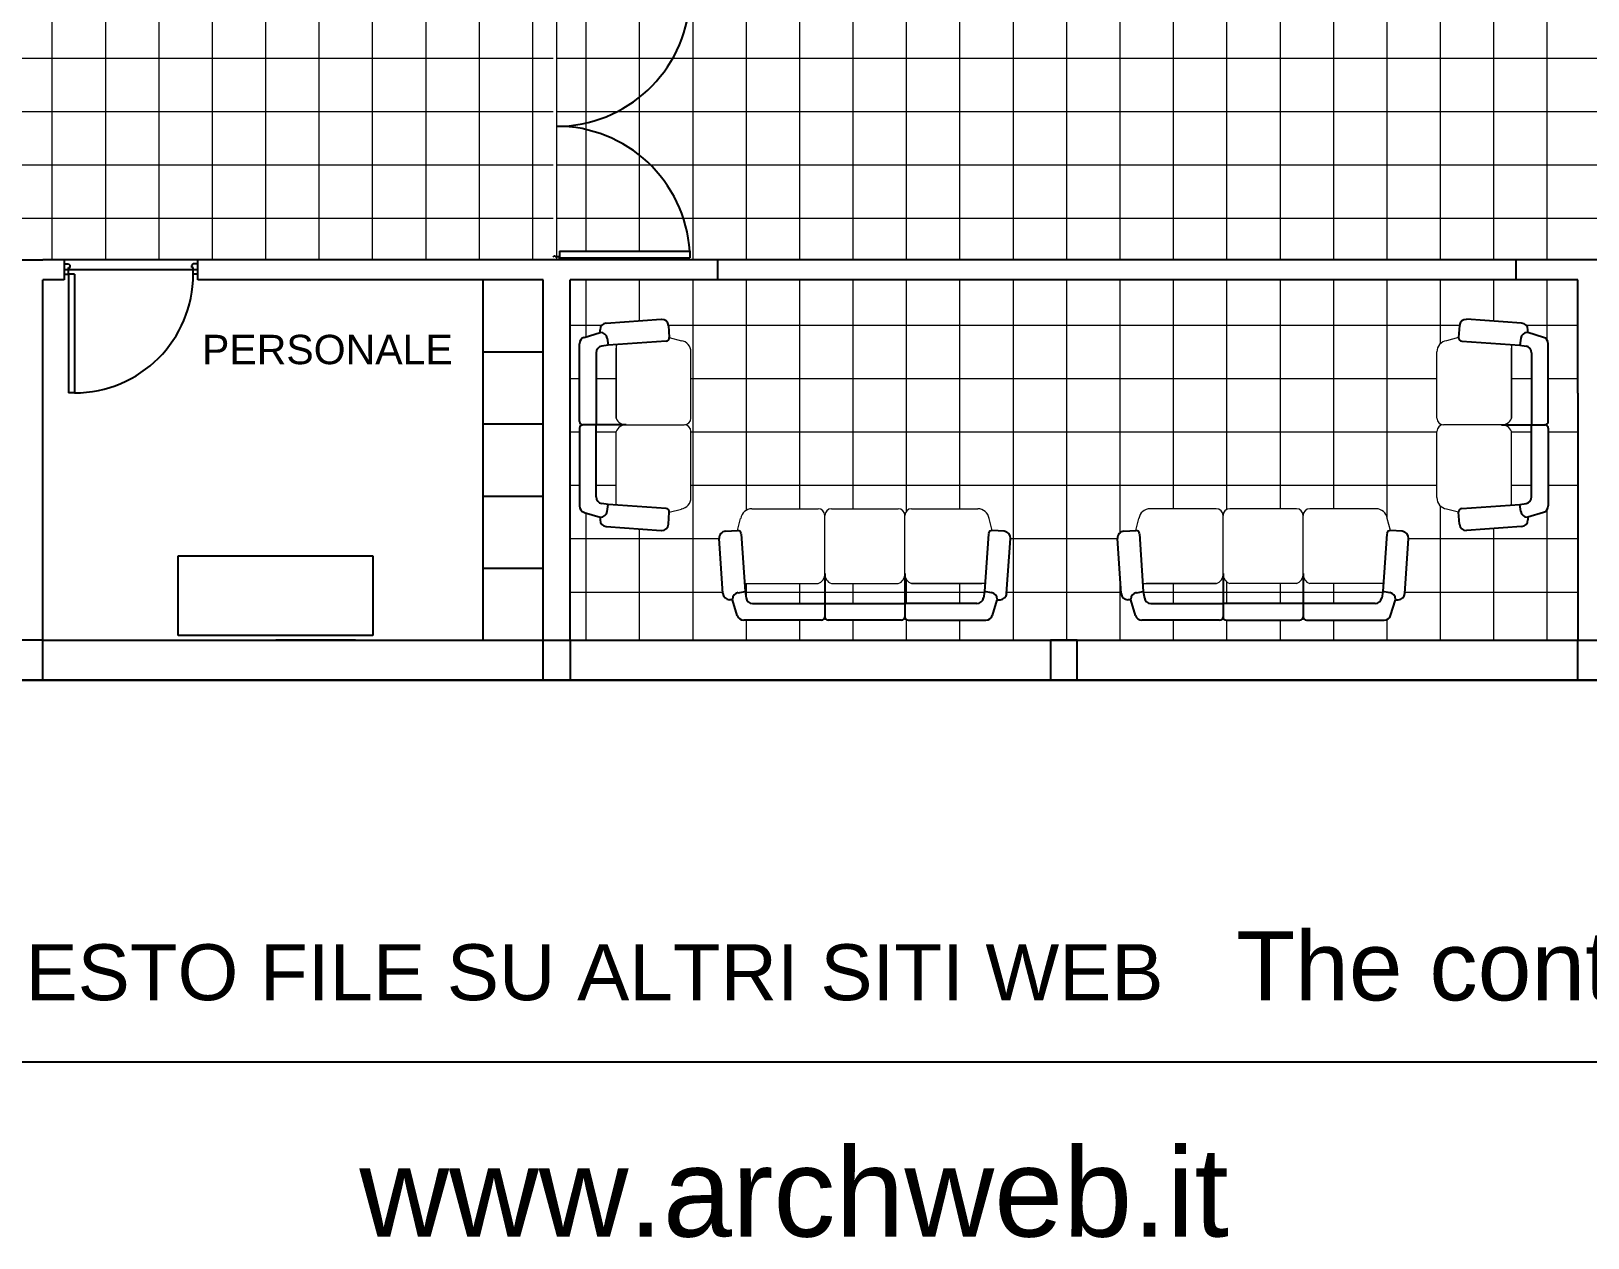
# Model space of a CAD drawing. Header units: millimetres. Extents: x 332.9 to 379.4, y 167.7 to 192.7.
# Drawn here: x 350.3 to 361.96, y 169.12 to 178.16 of the extents above; entities that cross this region are included whole.
import ezdxf

# ---------------------------------------------------------------- set-up
doc = ezdxf.new("R2010")
doc.units = ezdxf.units.MM
doc.layers.add('PAVIMENTAZIONE - flooring', color=250, linetype='Continuous', lineweight=5)
doc.styles.get("Standard").update_dxf_attribs({"font": 'arial.ttf'})
pattern_1 = [(90, (125.25827, 11.9578), (-0.4, 2e-17), []), (180, (125.25827, 11.9578), (-5e-17, -0.4), [])]

msp = doc.modelspace()

# ---------------------------------------------------------------- hatches: boundary and pattern name
at = {"layer": 'PAVIMENTAZIONE - flooring', "linetype": 'Continuous'}
h = msp.add_hatch(dxfattribs=at)
h.set_pattern_fill('_USER', color=251, scale=0.4, angle=90, style=0, double=1, pattern_type=0)
h.set_pattern_definition(pattern_1)
h.paths.add_polyline_path([(354.21, 178.447), (335.287, 178.447), (335.287, 176.447), (336.166, 176.447, -0.403471), (336.921, 177.175), (336.959, 177.175), (336.959, 176.447), (354.21, 176.447)])
h.paths.add_polyline_path([(336.921, 177.175, 0.403471), (336.166, 176.447), (336.921, 176.447)], flags=17)
h = msp.add_hatch(dxfattribs=at)
h.set_pattern_fill('_USER', color=251, scale=0.4, angle=90, style=0, double=1, pattern_type=0)
h.set_pattern_definition(pattern_1)
h.paths.add_polyline_path([(376.987, 178.447), (354.258, 178.447), (354.258, 178.433), (355.234, 178.433), (355.234, 178.384, -0.394387), (354.237, 177.447), (354.237, 177.447, -0.394387), (355.234, 176.511), (355.234, 176.462), (354.258, 176.462), (354.258, 176.447), (375.316, 176.447), (375.316, 177.175), (375.354, 177.175, -0.403471), (376.109, 176.447), (376.987, 176.447)])
h.paths.add_polyline_path([(355.234, 178.384), (354.258, 178.384), (354.258, 178.427), (354.237, 178.427), (354.237, 177.447, 0.394387)], flags=17)
h.paths.add_polyline_path([(354.237, 177.447), (354.237, 176.468), (354.258, 176.468), (354.258, 176.511), (355.234, 176.511, 0.394387)], flags=17)
h.paths.add_polyline_path([(375.354, 177.175), (375.354, 176.447), (376.109, 176.447, 0.403471)], flags=17)
h = msp.add_hatch(dxfattribs=at)
h.set_pattern_fill('_USER', color=251, scale=0.4, angle=90, style=0, double=1, pattern_type=0)
h.set_pattern_definition(pattern_1)
h.paths.add_polyline_path([(361.887, 175.447), (361.887, 176.297), (361.424, 176.297), (355.441, 176.297), (354.337, 176.297), (354.337, 173.597), (361.887, 173.597)])
h.paths.add_polyline_path([(357.476, 174.509), (357.499, 174.419), (357.589, 174.413, -0.414214), (357.636, 174.359), (357.608, 173.947, -0.394867), (357.559, 173.9), (357.537, 173.9), (357.501, 173.782, -0.33005), (357.453, 173.747), (356.871, 173.747, -0.414214), (356.846, 173.772, -0.414214), (356.821, 173.747), (356.271, 173.747, -0.414214), (356.246, 173.772, -0.414214), (356.221, 173.747), (355.638, 173.747, -0.33005), (355.59, 173.782), (355.554, 173.9), (355.533, 173.9, -0.394867), (355.483, 173.947), (355.455, 174.359, -0.414214), (355.502, 174.413), (355.592, 174.419), (355.615, 174.509, -0.372588), (355.7, 174.582), (356.196, 174.582, -0.414214), (356.246, 174.532, -0.414214), (356.296, 174.582), (356.796, 174.582, -0.414214), (356.846, 174.532, -0.414214), (356.896, 174.582), (357.392, 174.582, -0.372588)], flags=16)
h.paths.add_polyline_path([(358.683, 174.582), (359.179, 174.582, -0.414214), (359.229, 174.532, -0.414214), (359.279, 174.582), (359.779, 174.582, -0.414214), (359.829, 174.532, -0.414214), (359.879, 174.582), (360.375, 174.582, -0.372588), (360.459, 174.509), (360.483, 174.419), (360.573, 174.413, -0.414214), (360.619, 174.359), (360.592, 173.947, -0.394867), (360.542, 173.9), (360.521, 173.9), (360.485, 173.782, -0.33005), (360.437, 173.747), (359.854, 173.747, -0.414214), (359.829, 173.772, -0.414214), (359.804, 173.747), (359.254, 173.747, -0.414214), (359.229, 173.772, -0.414214), (359.204, 173.747), (358.621, 173.747, -0.33005), (358.574, 173.782), (358.538, 173.9), (358.516, 173.9, -0.394867), (358.466, 173.947), (358.439, 174.359, -0.414214), (358.486, 174.413), (358.576, 174.419), (358.599, 174.509, -0.372588)], flags=16)
h.paths.add_polyline_path([(357.443, 173.961), (357.435, 173.913, -0.366122), (357.386, 173.872), (356.846, 173.872), (355.705, 173.872, -0.366122), (355.656, 173.913), (355.648, 173.961), (355.644, 174.022), (356.196, 174.022, 0.302776), (356.246, 174.09, -0.020175), (356.246, 174.097, -0.020175), (356.246, 174.09, 0.302776), (356.296, 174.022), (356.796, 174.022, 0.302776), (356.846, 174.09, -0.020175), (356.846, 174.097, -0.020175), (356.846, 174.09, 0.302776), (356.896, 174.022), (357.447, 174.022)], flags=0)
h.paths.add_polyline_path([(358.628, 174.022), (359.179, 174.022, 0.302776), (359.229, 174.09, -0.020175), (359.229, 174.097, -0.020175), (359.229, 174.09, 0.302776), (359.279, 174.022), (359.779, 174.022, 0.302776), (359.829, 174.09, -0.020175), (359.829, 174.097, -0.020175), (359.829, 174.09, 0.302776), (359.879, 174.022), (360.431, 174.022), (360.427, 173.961), (360.419, 173.913, -0.366122), (360.369, 173.872), (359.229, 173.872), (358.689, 173.872, -0.366122), (358.64, 173.913), (358.632, 173.961)], flags=0)
h.paths.add_polyline_path([(355.243, 175.261, -0.414214), (355.193, 175.211, -0.414214), (355.243, 175.161), (355.243, 174.665, -0.372588), (355.171, 174.58), (355.081, 174.557), (355.075, 174.467, -0.414214), (355.021, 174.42), (354.609, 174.448, -0.394867), (354.562, 174.498), (354.562, 174.519), (354.444, 174.555, -0.33005), (354.408, 174.603), (354.408, 175.186, -0.414214), (354.433, 175.211, -0.414214), (354.408, 175.236), (354.408, 175.818, -0.33005), (354.444, 175.866), (354.562, 175.902), (354.562, 175.923, -0.394867), (354.609, 175.973), (355.021, 176.001, -0.414214), (355.075, 175.954), (355.081, 175.864), (355.171, 175.841, -0.372588), (355.243, 175.757)], flags=16)
h.paths.add_polyline_path([(354.758, 175.211, -0.020175), (354.752, 175.211, 0.302776), (354.683, 175.161), (354.683, 174.609), (354.623, 174.613), (354.575, 174.621, -0.366122), (354.533, 174.67), (354.533, 175.211), (354.533, 175.751, -0.366122), (354.575, 175.8), (354.623, 175.808), (354.683, 175.812), (354.683, 175.261, 0.302776), (354.752, 175.211, -0.020175)], flags=0)
h.paths.add_polyline_path([(360.831, 175.757, -0.372588), (360.904, 175.841), (360.994, 175.864), (361, 175.954, -0.414214), (361.053, 176.001), (361.466, 175.973, -0.394867), (361.513, 175.923), (361.513, 175.902), (361.631, 175.866, -0.33005), (361.666, 175.818), (361.666, 175.236, -0.414214), (361.641, 175.211, -0.414214), (361.666, 175.186), (361.666, 174.603, -0.33005), (361.631, 174.555), (361.513, 174.519), (361.513, 174.498, -0.394867), (361.466, 174.448), (361.053, 174.42, -0.414214), (361, 174.467), (360.994, 174.557), (360.904, 174.58, -0.372588), (360.831, 174.665), (360.831, 175.161, -0.414214), (360.881, 175.211, -0.414214), (360.831, 175.261)], flags=16)
h.paths.add_polyline_path([(361.316, 175.211, -0.020175), (361.323, 175.211, 0.302776), (361.391, 175.261), (361.391, 175.812), (361.452, 175.808), (361.5, 175.8, -0.366122), (361.541, 175.751), (361.541, 175.211), (361.541, 174.67, -0.366122), (361.5, 174.621), (361.452, 174.613), (361.391, 174.609), (361.391, 175.161, 0.302776), (361.323, 175.211, -0.020175)], flags=0)

# ---------------------------------------------------------------- linework, layer by layer
at = {"linetype": 'Continuous'}
for p, q in [((354.21, 176.468), (354.217, 176.475)), ((354.227, 176.475), (354.217, 176.475)), ((354.227, 176.468), (354.227, 176.475)), ((354.258, 176.468), (354.227, 176.468)), ((354.258, 176.511), (354.258, 176.462)), ((354.258, 176.511), (355.234, 176.511)), ((354.258, 176.447), (354.258, 176.468)), ((354.258, 176.462), (355.234, 176.462)), ((355.234, 176.511), (355.234, 176.462)), ((345.837, 176.447), (350.387, 176.447)), ((350.548, 176.447), (350.387, 176.447)), ((351.548, 176.447), (350.548, 176.447)), ((350.548, 176.447), (350.548, 176.297)), ((350.548, 176.416), (350.581, 176.416)), ((351.548, 176.372), (350.548, 176.372)), ((350.548, 176.339), (350.581, 176.339)), ((350.581, 176.416), (350.592, 176.405)), ((350.581, 176.389), (350.592, 176.389)), ((350.581, 176.339), (350.581, 176.389)), ((350.625, 176.339), (350.581, 176.339)), ((350.581, 176.339), (350.581, 175.45)), ((350.592, 176.389), (350.592, 176.405)), ((350.625, 176.339), (350.625, 175.45)), ((351.514, 176.416), (351.503, 176.405)), ((351.503, 176.389), (351.503, 176.405)), ((351.514, 176.389), (351.503, 176.389)), ((351.548, 176.416), (351.514, 176.416)), ((351.514, 176.339), (351.514, 176.389)), ((351.548, 176.339), (351.514, 176.339)), ((355.441, 176.447), (351.548, 176.447)), ((351.548, 176.297), (351.548, 176.447)), ((361.424, 176.447), (355.441, 176.447)), ((355.441, 176.447), (355.441, 176.297)), ((362.037, 176.447), (361.424, 176.447)), ((361.424, 176.447), (361.424, 176.297)), ((350.387, 173.597), (350.387, 176.297)), ((350.548, 176.297), (350.387, 176.297)), ((354.137, 176.297), (351.548, 176.297)), ((354.137, 173.597), (354.137, 176.297)), ((355.441, 176.297), (354.337, 176.297)), ((354.337, 173.597), (354.337, 176.297)), ((361.424, 176.297), (355.441, 176.297)), ((361.887, 176.297), (361.424, 176.297)), ((361.887, 175.447), (361.887, 176.297)), ((354.609, 175.973), (355.021, 176.001)), ((361.466, 175.973), (361.053, 176.001)), ((354.444, 175.866), (354.562, 175.902)), ((354.562, 175.902), (354.562, 175.923)), ((355.075, 175.954), (355.081, 175.864)), ((361, 175.954), (360.994, 175.864)), ((361.513, 175.902), (361.513, 175.923)), ((361.631, 175.866), (361.513, 175.902)), ((354.408, 175.236), (354.408, 175.818)), ((354.623, 175.808), (354.575, 175.8)), ((354.615, 175.86), (354.623, 175.808)), ((355.057, 175.837), (354.623, 175.808)), ((361.017, 175.837), (361.452, 175.808)), ((361.46, 175.86), (361.452, 175.808)), ((361.452, 175.808), (361.5, 175.8)), ((361.666, 175.236), (361.666, 175.818)), ((354.533, 175.751), (354.533, 175.211)), ((361.541, 175.751), (361.541, 175.211)), ((350.625, 175.45), (350.581, 175.45)), ((361.887, 175.447), (361.887, 173.597)), ((354.408, 175.186), (354.408, 174.603)), ((354.758, 175.211), (354.433, 175.211)), ((354.758, 175.211), (354.433, 175.211)), ((354.533, 174.67), (354.533, 175.211)), ((361.316, 175.211), (361.641, 175.211)), ((361.316, 175.211), (361.641, 175.211)), ((361.541, 174.67), (361.541, 175.211)), ((361.666, 175.186), (361.666, 174.603)), ((354.623, 174.613), (354.575, 174.621)), ((354.615, 174.561), (354.623, 174.613)), ((355.057, 174.584), (354.623, 174.613)), ((361.017, 174.584), (361.452, 174.613)), ((361.452, 174.613), (361.5, 174.621)), ((361.46, 174.561), (361.452, 174.613)), ((354.444, 174.555), (354.562, 174.519)), ((354.562, 174.519), (354.562, 174.498)), ((355.075, 174.467), (355.081, 174.557)), ((361, 174.467), (360.994, 174.557)), ((361.631, 174.555), (361.513, 174.519)), ((361.513, 174.519), (361.513, 174.498)), ((354.609, 174.448), (355.021, 174.42)), ((355.483, 173.947), (355.455, 174.359)), ((355.502, 174.413), (355.593, 174.419)), ((355.619, 174.395), (355.648, 173.961)), ((357.472, 174.395), (357.443, 173.961)), ((357.589, 174.413), (357.499, 174.419)), ((357.608, 173.947), (357.636, 174.359)), ((358.466, 173.947), (358.439, 174.359)), ((358.486, 174.413), (358.576, 174.419)), ((358.603, 174.395), (358.632, 173.961)), ((360.456, 174.395), (360.427, 173.961)), ((360.573, 174.413), (360.482, 174.419)), ((360.592, 173.947), (360.619, 174.359)), ((361.466, 174.448), (361.053, 174.42)), ((356.246, 174.097), (356.246, 173.772)), ((356.246, 174.097), (356.246, 173.772)), ((356.846, 174.097), (356.846, 173.772)), ((356.846, 174.097), (356.846, 173.772)), ((359.229, 174.097), (359.229, 173.772)), ((359.229, 174.097), (359.229, 173.772)), ((359.829, 174.097), (359.829, 173.772)), ((359.829, 174.097), (359.829, 173.772)), ((355.554, 173.9), (355.533, 173.9)), ((355.59, 173.782), (355.554, 173.9)), ((355.596, 173.953), (355.648, 173.961)), ((355.648, 173.961), (355.656, 173.913)), ((357.443, 173.961), (357.435, 173.913)), ((357.495, 173.953), (357.443, 173.961)), ((357.501, 173.782), (357.537, 173.9)), ((357.537, 173.9), (357.559, 173.9)), ((358.538, 173.9), (358.516, 173.9)), ((358.574, 173.782), (358.538, 173.9)), ((358.58, 173.953), (358.632, 173.961)), ((358.632, 173.961), (358.64, 173.913)), ((360.427, 173.961), (360.419, 173.913)), ((360.478, 173.953), (360.427, 173.961)), ((360.485, 173.782), (360.521, 173.9)), ((360.521, 173.9), (360.542, 173.9)), ((355.705, 173.872), (356.846, 173.872)), ((357.386, 173.872), (356.846, 173.872)), ((358.689, 173.872), (359.229, 173.872)), ((360.369, 173.872), (359.229, 173.872)), ((356.221, 173.747), (355.638, 173.747)), ((356.821, 173.747), (356.271, 173.747)), ((356.871, 173.747), (357.453, 173.747)), ((359.204, 173.747), (358.621, 173.747)), ((359.254, 173.747), (359.804, 173.747)), ((359.854, 173.747), (360.437, 173.747)), ((350.387, 173.597), (361.887, 173.597)), ((352.73, 173.597), (352.132, 173.597)), ((332.987, 173.297), (379.287, 173.297)), ((379.287, 173.297), (332.987, 173.297)), ((333.033, 170.438), (379.369, 170.438))]:
    msp.add_line(p, q, dxfattribs=at)
at = {"linetype": 'Continuous', "ltscale": 0.5}
for p, q in [((353.687, 173.597), (353.687, 176.297)), ((353.687, 175.757), (354.137, 175.757)), ((353.687, 175.217), (354.137, 175.217)), ((353.687, 174.677), (354.137, 174.677)), ((351.401, 174.23), (352.86, 174.23)), ((351.401, 173.633), (351.401, 174.23)), ((352.86, 174.23), (352.86, 173.633)), ((353.687, 174.137), (354.137, 174.137)), ((352.86, 173.633), (351.401, 173.633))]:
    msp.add_line(p, q, dxfattribs=at)
at = {"linetype": 'Continuous', "lineweight": 20}
for p, q in [((354.683, 175.812), (354.683, 175.261)), ((354.683, 175.261), (354.683, 175.786)), ((355.081, 175.864), (355.171, 175.841)), ((355.243, 175.261), (355.243, 175.757)), ((360.831, 175.261), (360.831, 175.757)), ((360.994, 175.864), (360.904, 175.841)), ((361.391, 175.812), (361.391, 175.261)), ((361.391, 175.261), (361.391, 175.786)), ((354.758, 175.211), (355.193, 175.211)), ((361.316, 175.211), (360.881, 175.211)), ((354.683, 174.609), (354.683, 175.161)), ((355.243, 174.665), (355.243, 175.161)), ((360.831, 174.665), (360.831, 175.161)), ((361.391, 174.609), (361.391, 175.161)), ((355.081, 174.557), (355.171, 174.58)), ((355.592, 174.419), (355.615, 174.509)), ((355.7, 174.582), (356.196, 174.582)), ((356.246, 174.097), (356.246, 174.532)), ((356.296, 174.582), (356.796, 174.582)), ((356.846, 174.097), (356.846, 174.532)), ((356.896, 174.582), (357.392, 174.582)), ((357.499, 174.419), (357.476, 174.509)), ((358.576, 174.419), (358.599, 174.509)), ((359.179, 174.582), (358.683, 174.582)), ((359.229, 174.097), (359.229, 174.532)), ((359.779, 174.582), (359.279, 174.582)), ((359.829, 174.097), (359.829, 174.532)), ((360.375, 174.582), (359.879, 174.582)), ((360.483, 174.419), (360.459, 174.509)), ((360.994, 174.557), (360.904, 174.58)), ((355.644, 174.022), (356.196, 174.022)), ((356.296, 174.022), (356.796, 174.022)), ((356.896, 174.022), (357.421, 174.022)), ((357.447, 174.022), (356.896, 174.022)), ((358.628, 174.022), (359.179, 174.022)), ((359.179, 174.022), (358.654, 174.022)), ((359.779, 174.022), (359.279, 174.022)), ((360.431, 174.022), (359.879, 174.022))]:
    msp.add_line(p, q, dxfattribs=at)
at = {"linetype": 'Continuous'}
for points in [[(350.187, 173.297), (350.387, 173.297), (350.387, 173.597), (350.187, 173.597)], [(354.337, 173.297), (354.137, 173.297), (354.137, 173.597), (354.337, 173.597)], [(357.937, 173.297), (358.137, 173.297), (358.137, 173.597), (357.937, 173.597)], [(362.087, 173.297), (361.887, 173.297), (361.887, 173.597), (362.087, 173.597)]]:
    msp.add_lwpolyline(points, close=True, dxfattribs=at)
for centre, radius, start, end in [((354.234, 178.449), 1.002, 269.9798, 356.2793), ((354.234, 176.446), 1.002, 3.7207, 90.0202), ((350.625, 176.339), 0.889, 270, 0), ((355.025, 175.951), 0.05, 3.8102, 93.8102), ((361.05, 175.951), 0.05, 86.1898, 176.1898), ((354.612, 175.923), 0.05, 93.8102, 180), ((354.566, 175.852), 0.05, 8.8998, 90), ((361.509, 175.852), 0.05, 90, 171.1002), ((361.463, 175.923), 0.05, 0, 86.1898), ((354.458, 175.818), 0.05, 106.9381, 180), ((354.583, 175.751), 0.05, 99.5649, 180), ((355.056, 175.862), 0.025, 273.8102, 3.8102), ((361.019, 175.862), 0.025, 176.1898, 266.1898), ((361.491, 175.751), 0.05, 360, 80.4351), ((361.616, 175.818), 0.05, 360, 73.0619), ((354.433, 175.236), 0.025, 180, 270), ((354.433, 175.186), 0.025, 90, 180), ((361.641, 175.236), 0.025, 270, 0), ((361.641, 175.186), 0.025, 0, 90), ((354.458, 174.603), 0.05, 180, 253.0619), ((354.583, 174.67), 0.05, 180, 260.4351), ((361.491, 174.67), 0.05, 279.5649, 0), ((361.616, 174.603), 0.05, 286.9381, 0), ((354.612, 174.498), 0.05, 180, 266.1898), ((354.566, 174.569), 0.05, 270, 351.1002), ((355.056, 174.559), 0.025, 356.1898, 86.1898), ((361.019, 174.559), 0.025, 93.8102, 183.8102), ((361.509, 174.569), 0.05, 188.8998, 270), ((361.463, 174.498), 0.05, 273.8102, 0), ((355.025, 174.47), 0.05, 266.1898, 356.1898), ((355.505, 174.363), 0.05, 93.8102, 183.8102), ((355.594, 174.394), 0.025, 3.8102, 93.8102), ((357.497, 174.394), 0.025, 86.1898, 176.1898), ((357.586, 174.363), 0.05, 356.1898, 86.1898), ((358.489, 174.363), 0.05, 93.8102, 183.8102), ((358.578, 174.394), 0.025, 3.8102, 93.8102), ((360.481, 174.394), 0.025, 86.1898, 176.1898), ((360.569, 174.363), 0.05, 356.1898, 86.1898), ((361.05, 174.47), 0.05, 183.8102, 273.8102), ((355.533, 173.95), 0.05, 183.8102, 270), ((355.604, 173.904), 0.05, 98.8998, 180), ((355.705, 173.922), 0.05, 189.5649, 270), ((357.386, 173.922), 0.05, 270, 350.4351), ((357.487, 173.904), 0.05, 0, 81.1002), ((357.559, 173.95), 0.05, 270, 356.1898), ((358.516, 173.95), 0.05, 183.8102, 270), ((358.588, 173.904), 0.05, 98.8998, 180), ((358.689, 173.922), 0.05, 189.5649, 270), ((360.369, 173.922), 0.05, 270, 350.4351), ((360.471, 173.904), 0.05, 0, 81.1002), ((360.542, 173.95), 0.05, 270, 356.1898), ((355.638, 173.797), 0.05, 196.9381, 270), ((356.221, 173.772), 0.025, 270, 0), ((356.271, 173.772), 0.025, 180, 270), ((356.821, 173.772), 0.025, 270, 0), ((356.871, 173.772), 0.025, 180, 270), ((357.453, 173.797), 0.05, 270, 343.0619), ((358.621, 173.797), 0.05, 196.9381, 270), ((359.204, 173.772), 0.025, 270, 0), ((359.254, 173.772), 0.025, 180, 270), ((359.804, 173.772), 0.025, 270, 0), ((359.854, 173.772), 0.025, 180, 270), ((360.437, 173.797), 0.05, 270, 343.0619)]:
    msp.add_arc(centre, radius, start, end, dxfattribs=at)
at = {"linetype": 'Continuous', "lineweight": 20}
for centre, radius, start, end in [((355.158, 175.757), 0.085, 360, 81.7393), ((360.916, 175.757), 0.085, 98.2607, 180), ((354.755, 175.287), 0.0767, 200.3083, 272.3116), ((354.755, 175.287), 0.0767, 200.3083, 272.3116), ((354.755, 175.134), 0.0767, 87.6884, 159.6917), ((355.193, 175.261), 0.05, 270, 0), ((355.193, 175.161), 0.05, 360, 90), ((360.881, 175.261), 0.05, 180, 270), ((360.881, 175.161), 0.05, 90, 180), ((361.319, 175.287), 0.0767, 267.6884, 339.6917), ((361.319, 175.287), 0.0767, 267.6884, 339.6917), ((361.319, 175.134), 0.0767, 20.3083, 92.3116), ((355.158, 174.665), 0.085, 278.2607, 0), ((360.916, 174.665), 0.085, 180, 261.7393), ((355.7, 174.497), 0.085, 90, 171.7393), ((356.196, 174.532), 0.05, 0, 90), ((356.296, 174.532), 0.05, 90, 180), ((356.796, 174.532), 0.05, 0, 90), ((356.896, 174.532), 0.05, 90, 180), ((357.392, 174.497), 0.085, 8.2607, 90), ((358.683, 174.497), 0.085, 90, 171.7393), ((359.179, 174.532), 0.05, 0, 90), ((359.279, 174.532), 0.05, 90, 180), ((359.779, 174.532), 0.05, 0, 90), ((359.879, 174.532), 0.05, 90, 180), ((360.375, 174.497), 0.085, 8.2607, 90), ((356.169, 174.093), 0.0767, 290.3083, 2.3116), ((356.322, 174.093), 0.0767, 177.6884, 249.6917), ((356.769, 174.093), 0.0767, 290.3083, 2.3116), ((356.922, 174.093), 0.0767, 177.6884, 249.6917), ((356.922, 174.093), 0.0767, 177.6884, 249.6917), ((359.153, 174.093), 0.0767, 290.3083, 2.3116), ((359.153, 174.093), 0.0767, 290.3083, 2.3116), ((359.306, 174.093), 0.0767, 177.6884, 249.6917), ((359.753, 174.093), 0.0767, 290.3083, 2.3116), ((359.906, 174.093), 0.0767, 177.6884, 249.6917)]:
    msp.add_arc(centre, radius, start, end, dxfattribs=at)
at = {"layer": 'PAVIMENTAZIONE - flooring', "color": 251, "linetype": 'Continuous'}
msp.add_line((354.237, 178.447), (354.237, 176.447), dxfattribs=at)

# ---------------------------------------------------------------- texts
at = {"linetype": 'Continuous'}
for s, height, p in [('PERSONALE', 0.22, (351.58, 175.665)), ('The contents of this file cannot be published on other websites', 0.51808, (359.327, 170.899)), ("E' SEVERAMENTE VIETATO PUBBLICARE I CONTENUTI DI QUESTO FILE SU ALTRI SITI WEB", 0.41924, (332.933, 170.9)), ('www.archweb.it', 0.66598, (352.759, 169.129))]:
    msp.add_text(s, height=height, dxfattribs=at).set_placement(p)

doc.saveas('drawing.dxf')
